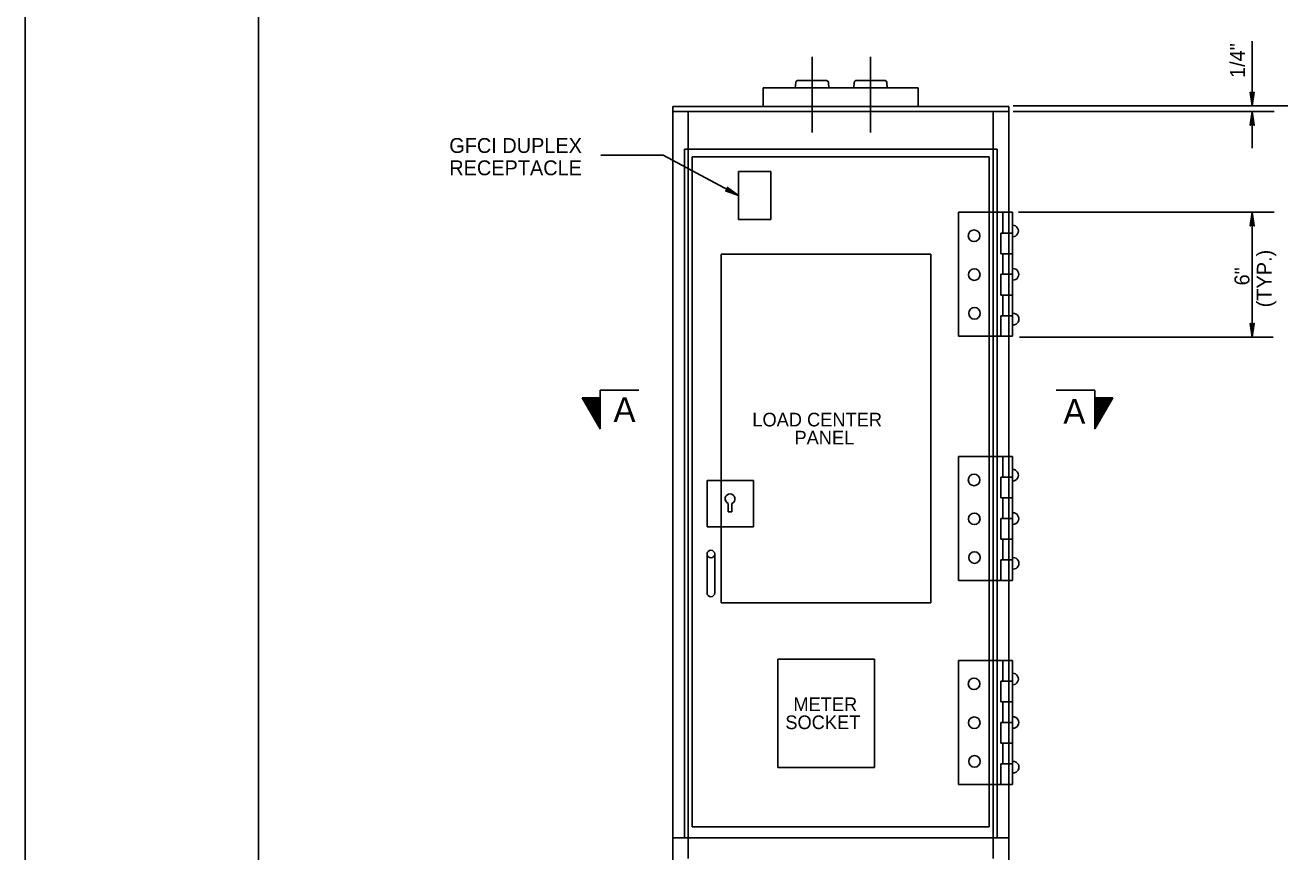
# Model space of a CAD drawing. Extents: x 506739 to 704973, y 495434 to 704964.
# Drawn here: x 506738.6 to 507035.1, y 495716.4 to 495911.7 of the extents above; entities that cross this region are included whole.
import ezdxf

# ---------------------------------------------------------------- set-up
doc = ezdxf.new("R2010")
doc.units = 0
doc.layers.add('1', color=7, linetype='Continuous')
doc.layers.add('41', color=7, linetype='Continuous')

msp = doc.modelspace()

# ---------------------------------------------------------------- linework, layer by layer
at = {"layer": '1'}
for p, q in [((506793.77, 496079.33), (506793.77, 495449.33)), ((507028.53, 495892.6), (507028.53, 495907.92)), ((506924.54, 495904.19), (506924.54, 495886.31)), ((506938.34, 495904.19), (506938.34, 495886.31)), ((506920.69, 495898.17), (506920.57, 495896.85)), ((506921.07, 495898.6), (506928.01, 495898.6)), ((506928.42, 495898.22), (506928.51, 495896.76)), ((506934.49, 495898.17), (506934.37, 495896.85)), ((506934.87, 495898.6), (506941.81, 495898.6)), ((506942.22, 495898.22), (506942.31, 495896.76)), ((506913.01, 495892.51), (506913.01, 495896.85)), ((506913.01, 495896.85), (506949.62, 495896.85)), ((506949.62, 495896.85), (506949.62, 495892.51)), ((506891.63, 495697.82), (506891.63, 495892.51)), ((506891.63, 495892.51), (506970.99, 495892.51)), ((506891.63, 495892.51), (506970.99, 495892.51)), ((506891.63, 495892.51), (506970.99, 495892.51)), ((506970.99, 495697.82), (506970.99, 495892.51)), ((506972.07, 495892.6), (507048.5, 495892.6)), ((506891.63, 495891.28), (506970.99, 495891.28)), ((506895.29, 495714.9), (506895.29, 495891.28)), ((506967.3, 495867.49), (506967.3, 495891.28)), ((506972.07, 495891.28), (507033.71, 495891.28)), ((507028.53, 495882.64), (507028.53, 495891.28)), ((506874.59, 495881), (506889.33, 495881)), ((506889.33, 495881), (506907.17, 495871.43)), ((506894.38, 495719.79), (506894.38, 495882.44)), ((506894.38, 495882.44), (506968.24, 495882.44)), ((506896.2, 495880.62), (506966.39, 495880.62)), ((506896.2, 495722.37), (506896.2, 495880.62)), ((506966.39, 495867.49), (506966.39, 495880.62)), ((506968.24, 495867.49), (506968.24, 495882.44)), ((506907.17, 495877.09), (506914.78, 495877.09)), ((506907.17, 495865.77), (506907.17, 495877.09)), ((506914.78, 495877.09), (506914.78, 495865.77)), ((506914.78, 495865.77), (506907.17, 495865.77)), ((506959.1, 495867.49), (506971.93, 495867.49)), ((506959.1, 495838.2), (506959.1, 495867.49)), ((506966.39, 495867.49), (506966.39, 495838.2)), ((506967.3, 495867.49), (506967.3, 495838.2)), ((506968.24, 495867.49), (506968.24, 495837.97)), ((506969.64, 495862.6), (506969.64, 495867.49)), ((506971.93, 495838.2), (506971.93, 495867.49)), ((506971.93, 495867.49), (506971.93, 495867.49)), ((506971.93, 495867.49), (506971.93, 495867.49)), ((506971.93, 495867.49), (506971.93, 495867.49)), ((506971.93, 495867.49), (506971.93, 495867.49)), ((506971.93, 495867.49), (506971.93, 495867.49)), ((506971.93, 495867.49), (506971.93, 495867.49)), ((506971.93, 495867.49), (506971.93, 495867.49)), ((506973.3, 495867.52), (507033.71, 495867.52)), ((507028.53, 495838.02), (507028.53, 495867.52)), ((506969.17, 495857.71), (506969.17, 495862.6)), ((506969.17, 495862.6), (506971.93, 495862.6)), ((506903.07, 495857.58), (506952.63, 495857.58)), ((506903.07, 495775.22), (506903.07, 495857.58)), ((506952.63, 495857.58), (506952.63, 495775.22)), ((506969.17, 495857.71), (506971.93, 495857.71)), ((506969.64, 495852.85), (506969.64, 495857.71)), ((506891.63, 495759.54), (506891.63, 495852.82)), ((506969.17, 495847.95), (506969.17, 495852.85)), ((506969.17, 495852.85), (506971.93, 495852.85)), ((506969.17, 495847.95), (506971.93, 495847.95)), ((506969.64, 495843.06), (506969.64, 495847.95)), ((506969.17, 495843.06), (506969.17, 495838.2)), ((506969.17, 495843.06), (506971.93, 495843.06)), ((506959.1, 495838.2), (506971.93, 495838.2)), ((506966.39, 495809.81), (506966.39, 495838.2)), ((506967.3, 495809.81), (506967.3, 495838.2)), ((506968.24, 495809.81), (506968.24, 495838.2)), ((506973.51, 495838.02), (507033.51, 495838.02)), ((506874.49, 495823.69), (506870.24, 495823.69)), ((506870.24, 495823.69), (506874.49, 495816.36)), ((506870.36, 495823.69), (506870.3, 495823.63)), ((506870.54, 495823.69), (506870.33, 495823.54)), ((506870.74, 495823.69), (506870.39, 495823.48)), ((506870.92, 495823.69), (506870.45, 495823.4)), ((506871.12, 495823.69), (506870.48, 495823.31)), ((506871.27, 495823.69), (506870.54, 495823.25)), ((506871.48, 495823.69), (506870.57, 495823.16)), ((506871.65, 495823.69), (506870.63, 495823.07)), ((506871.83, 495823.69), (506870.65, 495823.01)), ((506872, 495823.69), (506870.71, 495822.9)), ((506872.21, 495823.69), (506870.74, 495822.84)), ((506872.38, 495823.69), (506870.8, 495822.75)), ((506872.56, 495823.69), (506870.83, 495822.66)), ((506872.76, 495823.69), (506870.89, 495822.6)), ((506872.94, 495823.69), (506870.92, 495822.52)), ((506873.12, 495823.69), (506870.98, 495822.46)), ((506873.32, 495823.69), (506871.04, 495822.37)), ((506873.5, 495823.69), (506871.07, 495822.28)), ((506873.67, 495823.69), (506871.12, 495822.22)), ((506873.85, 495823.69), (506871.18, 495822.14)), ((506874.05, 495823.69), (506871.21, 495822.05)), ((506874.2, 495823.69), (506871.27, 495821.99)), ((506874.4, 495823.69), (506871.3, 495821.87)), ((506874.49, 495823.63), (506871.36, 495821.81)), ((506874.49, 495823.51), (506871.39, 495821.73)), ((506874.49, 495823.4), (506871.45, 495821.64)), ((506874.49, 495823.31), (506871.48, 495821.58)), ((506883.63, 495825.5), (506874.49, 495825.5)), ((506874.49, 495823.69), (506874.49, 495825.5)), ((506874.49, 495816.36), (506874.49, 495823.69)), ((506982.24, 495825.5), (506991.38, 495825.5)), ((506991.38, 495823.69), (506991.38, 495825.5)), ((506991.38, 495823.69), (506995.63, 495823.69)), ((506995.63, 495823.69), (506991.38, 495816.36)), ((506991.38, 495816.36), (506991.38, 495823.69)), ((506991.38, 495823.63), (506994.51, 495821.81)), ((506991.38, 495823.51), (506994.48, 495821.73)), ((506991.38, 495823.4), (506994.43, 495821.64)), ((506991.38, 495823.31), (506994.4, 495821.58)), ((506991.47, 495823.69), (506994.57, 495821.87)), ((506991.67, 495823.69), (506994.6, 495821.99)), ((506991.82, 495823.69), (506994.66, 495822.05)), ((506992.02, 495823.69), (506994.69, 495822.14)), ((506992.2, 495823.69), (506994.75, 495822.22)), ((506992.38, 495823.69), (506994.81, 495822.28)), ((506992.55, 495823.69), (506994.84, 495822.37)), ((506992.76, 495823.69), (506994.89, 495822.46)), ((506992.93, 495823.69), (506994.95, 495822.52)), ((506993.11, 495823.69), (506994.98, 495822.6)), ((506993.31, 495823.69), (506995.04, 495822.66)), ((506993.49, 495823.69), (506995.07, 495822.75)), ((506993.66, 495823.69), (506995.13, 495822.84)), ((506993.87, 495823.69), (506995.16, 495822.9)), ((506994.05, 495823.69), (506995.22, 495823.01)), ((506994.22, 495823.69), (506995.25, 495823.07)), ((506994.4, 495823.69), (506995.31, 495823.16)), ((506994.6, 495823.69), (506995.33, 495823.25)), ((506994.75, 495823.69), (506995.39, 495823.31)), ((506994.95, 495823.69), (506995.42, 495823.4)), ((506995.13, 495823.69), (506995.48, 495823.48)), ((506995.33, 495823.69), (506995.54, 495823.54)), ((506995.51, 495823.69), (506995.57, 495823.63)), ((506874.49, 495823.19), (506871.53, 495821.49)), ((506874.46, 495823.1), (506871.56, 495821.4)), ((506874.46, 495822.99), (506871.62, 495821.34)), ((506874.49, 495822.9), (506871.65, 495821.26)), ((506874.49, 495822.78), (506871.71, 495821.17)), ((506874.49, 495822.66), (506871.77, 495821.11)), ((506874.49, 495822.58), (506871.8, 495821.02)), ((506874.49, 495822.46), (506871.86, 495820.93)), ((506874.49, 495822.34), (506871.91, 495820.85)), ((506874.49, 495822.25), (506871.94, 495820.79)), ((506874.46, 495822.14), (506872, 495820.7)), ((506874.49, 495822.02), (506872.03, 495820.61)), ((506874.49, 495821.93), (506872.09, 495820.55)), ((506874.49, 495821.84), (506872.12, 495820.47)), ((506874.49, 495821.73), (506872.18, 495820.38)), ((506874.49, 495821.61), (506872.21, 495820.32)), ((506874.49, 495821.49), (506872.27, 495820.23)), ((506874.49, 495821.4), (506872.3, 495820.14)), ((506874.49, 495821.29), (506872.35, 495820.08)), ((506874.46, 495821.2), (506872.38, 495819.97)), ((506874.49, 495821.08), (506872.44, 495819.91)), ((506874.49, 495820.99), (506872.5, 495819.82)), ((506874.49, 495820.88), (506872.53, 495819.73)), ((506874.49, 495820.76), (506872.59, 495819.67)), ((506874.49, 495820.67), (506872.62, 495819.59)), ((506874.49, 495820.55), (506872.68, 495819.5)), ((506874.49, 495820.44), (506872.71, 495819.44)), ((506874.49, 495820.35), (506872.76, 495819.35)), ((506991.38, 495823.19), (506994.34, 495821.49)), ((506991.38, 495822.9), (506994.22, 495821.26)), ((506991.38, 495822.78), (506994.16, 495821.17)), ((506991.38, 495822.66), (506994.1, 495821.11)), ((506991.38, 495822.58), (506994.07, 495821.02)), ((506991.38, 495822.46), (506994.02, 495820.93)), ((506991.38, 495822.34), (506993.96, 495820.85)), ((506991.38, 495822.25), (506993.93, 495820.79)), ((506991.38, 495822.02), (506993.84, 495820.61)), ((506991.38, 495821.93), (506993.78, 495820.55)), ((506991.38, 495821.84), (506993.75, 495820.47)), ((506991.38, 495821.73), (506993.69, 495820.38)), ((506991.38, 495821.61), (506993.66, 495820.32)), ((506991.38, 495821.49), (506993.61, 495820.23)), ((506991.38, 495821.4), (506993.58, 495820.14)), ((506991.38, 495821.29), (506993.52, 495820.08)), ((506991.38, 495821.08), (506993.43, 495819.91)), ((506991.38, 495820.99), (506993.37, 495819.82)), ((506991.38, 495820.88), (506993.34, 495819.73)), ((506991.38, 495820.76), (506993.28, 495819.67)), ((506991.38, 495820.67), (506993.25, 495819.59)), ((506991.38, 495820.55), (506993.2, 495819.5)), ((506991.38, 495820.44), (506993.17, 495819.44)), ((506991.38, 495820.35), (506993.11, 495819.35)), ((506991.41, 495823.1), (506994.31, 495821.4)), ((506991.41, 495822.99), (506994.25, 495821.34)), ((506991.41, 495822.14), (506993.87, 495820.7)), ((506991.41, 495821.2), (506993.49, 495819.97)), ((506874.49, 495820.23), (506872.79, 495819.26)), ((506874.49, 495820.11), (506872.85, 495819.21)), ((506874.49, 495820.03), (506872.88, 495819.12)), ((506874.49, 495819.94), (506872.94, 495819.03)), ((506874.49, 495819.82), (506872.97, 495818.94)), ((506874.49, 495819.7), (506873.03, 495818.88)), ((506874.49, 495819.59), (506873.09, 495818.8)), ((506874.49, 495819.5), (506873.12, 495818.71)), ((506874.49, 495819.38), (506873.17, 495818.65)), ((506874.49, 495819.29), (506873.23, 495818.56)), ((506874.49, 495819.18), (506873.26, 495818.47)), ((506874.49, 495819.09), (506873.32, 495818.42)), ((506874.49, 495818.97), (506873.35, 495818.33)), ((506874.49, 495818.85), (506873.41, 495818.24)), ((506874.49, 495818.77), (506873.44, 495818.18)), ((506874.49, 495818.65), (506873.5, 495818.06)), ((506874.49, 495818.56), (506873.53, 495818)), ((506874.49, 495818.44), (506873.58, 495817.92)), ((506874.49, 495818.33), (506873.61, 495817.83)), ((506874.49, 495818.24), (506873.67, 495817.77)), ((506874.49, 495818.12), (506873.7, 495817.68)), ((506874.49, 495818.03), (506873.76, 495817.59)), ((506874.49, 495817.92), (506873.82, 495817.54)), ((506874.49, 495817.8), (506873.85, 495817.45)), ((506874.49, 495817.68), (506873.91, 495817.36)), ((506874.49, 495817.59), (506873.97, 495817.3)), ((506874.49, 495817.48), (506873.99, 495817.21)), ((506874.49, 495817.39), (506874.05, 495817.13)), ((506991.38, 495820.23), (506993.08, 495819.26)), ((506991.38, 495820.11), (506993.02, 495819.21)), ((506991.38, 495820.03), (506992.99, 495819.12)), ((506991.38, 495819.94), (506992.93, 495819.03)), ((506991.38, 495819.82), (506992.9, 495818.94)), ((506991.38, 495819.7), (506992.84, 495818.88)), ((506991.38, 495819.59), (506992.79, 495818.8)), ((506991.38, 495819.5), (506992.76, 495818.71)), ((506991.38, 495819.38), (506992.7, 495818.65)), ((506991.38, 495819.29), (506992.64, 495818.56)), ((506991.38, 495819.18), (506992.61, 495818.47)), ((506991.38, 495819.09), (506992.55, 495818.42)), ((506991.38, 495818.97), (506992.52, 495818.33)), ((506991.38, 495818.85), (506992.46, 495818.24)), ((506991.38, 495818.77), (506992.43, 495818.18)), ((506991.38, 495818.65), (506992.38, 495818.06)), ((506991.38, 495818.56), (506992.35, 495818)), ((506991.38, 495818.44), (506992.29, 495817.92)), ((506991.38, 495818.33), (506992.26, 495817.83)), ((506991.38, 495818.24), (506992.2, 495817.77)), ((506991.38, 495818.12), (506992.17, 495817.68)), ((506991.38, 495818.03), (506992.11, 495817.59)), ((506991.38, 495817.92), (506992.05, 495817.54)), ((506991.38, 495817.8), (506992.02, 495817.45)), ((506991.38, 495817.68), (506991.97, 495817.36)), ((506991.38, 495817.59), (506991.91, 495817.3)), ((506991.38, 495817.48), (506991.88, 495817.21)), ((506991.38, 495817.39), (506991.82, 495817.13)), ((506874.49, 495817.3), (506874.08, 495817.04)), ((506874.49, 495817.18), (506874.14, 495816.98)), ((506874.49, 495817.07), (506874.17, 495816.89)), ((506874.49, 495816.95), (506874.23, 495816.8)), ((506874.49, 495816.86), (506874.26, 495816.75)), ((506874.49, 495816.75), (506874.32, 495816.66)), ((506874.49, 495816.66), (506874.35, 495816.57)), ((506874.49, 495816.54), (506874.4, 495816.51)), ((506874.49, 495816.42), (506874.43, 495816.42)), ((506991.38, 495817.3), (506991.79, 495817.04)), ((506991.38, 495817.18), (506991.73, 495816.98)), ((506991.38, 495817.07), (506991.7, 495816.89)), ((506991.38, 495816.95), (506991.64, 495816.8)), ((506991.38, 495816.86), (506991.61, 495816.75)), ((506991.38, 495816.75), (506991.56, 495816.66)), ((506991.38, 495816.66), (506991.53, 495816.57)), ((506991.38, 495816.54), (506991.47, 495816.51)), ((506991.38, 495816.42), (506991.44, 495816.42)), ((506959.1, 495809.81), (506971.93, 495809.81)), ((506959.1, 495780.52), (506959.1, 495809.81)), ((506966.39, 495809.81), (506966.39, 495780.52)), ((506967.3, 495809.81), (506967.3, 495761.65)), ((506968.24, 495809.81), (506968.24, 495780.52)), ((506969.64, 495804.92), (506969.64, 495809.81)), ((506971.93, 495780.52), (506971.93, 495809.81)), ((506971.93, 495809.81), (506971.93, 495809.81)), ((506899.72, 495793.17), (506899.72, 495804.16)), ((506899.72, 495804.16), (506910.7, 495804.16)), ((506910.7, 495793.17), (506910.7, 495804.16)), ((506969.17, 495800.03), (506969.17, 495804.92)), ((506969.17, 495804.92), (506971.93, 495804.92)), ((506969.17, 495800.03), (506971.93, 495800.03)), ((506969.64, 495795.17), (506969.64, 495800.03)), ((506904.7, 495796.78), (506904.73, 495798.74)), ((506904.7, 495796.78), (506905.6, 495796.78)), ((506905.6, 495796.78), (506905.6, 495798.74)), ((506969.17, 495790.27), (506969.17, 495795.17)), ((506969.17, 495795.17), (506971.93, 495795.17)), ((506899.72, 495793.17), (506910.7, 495793.17)), ((506969.17, 495790.27), (506971.93, 495790.27)), ((506969.64, 495785.38), (506969.64, 495790.27)), ((506899.72, 495777.62), (506899.72, 495786.76)), ((506901.53, 495777.62), (506901.53, 495786.76)), ((506969.17, 495785.38), (506969.17, 495780.52)), ((506969.17, 495785.38), (506971.93, 495785.38)), ((506959.1, 495780.52), (506971.93, 495780.52)), ((506966.39, 495761.65), (506966.39, 495780.52)), ((506968.24, 495761.65), (506968.24, 495780.52)), ((506968.24, 495780.52), (506968.24, 495780.28)), ((506952.63, 495775.22), (506903.07, 495775.22)), ((506916.43, 495761.95), (506939.27, 495761.95)), ((506916.43, 495736.39), (506916.43, 495761.95)), ((506939.27, 495761.95), (506939.27, 495736.39)), ((506959.1, 495761.65), (506971.93, 495761.65)), ((506959.1, 495732.36), (506959.1, 495761.65)), ((506966.39, 495761.65), (506966.39, 495732.36)), ((506967.3, 495761.65), (506967.3, 495732.36)), ((506968.24, 495761.65), (506968.24, 495732.12)), ((506969.64, 495756.76), (506969.64, 495761.65)), ((506971.93, 495732.36), (506971.93, 495761.65)), ((506971.93, 495761.65), (506971.93, 495761.65)), ((506971.93, 495761.65), (506971.93, 495761.65)), ((506971.93, 495761.65), (506971.93, 495761.65)), ((506971.93, 495761.65), (506971.93, 495761.65)), ((506971.93, 495761.65), (506971.93, 495761.65)), ((506971.93, 495761.65), (506971.93, 495761.65)), ((506971.93, 495761.65), (506971.93, 495761.65)), ((506969.17, 495751.9), (506969.17, 495756.76)), ((506969.17, 495756.76), (506971.93, 495756.76)), ((506969.17, 495751.9), (506971.93, 495751.9)), ((506969.64, 495747), (506969.64, 495751.9)), ((506969.17, 495742.11), (506969.17, 495747)), ((506969.17, 495747), (506971.93, 495747)), ((506969.17, 495742.11), (506971.93, 495742.11)), ((506969.64, 495737.25), (506969.64, 495742.11)), ((506939.27, 495736.39), (506916.43, 495736.39)), ((506969.17, 495737.25), (506969.17, 495732.36)), ((506969.17, 495737.25), (506971.93, 495737.25)), ((506959.1, 495732.36), (506971.93, 495732.36)), ((506966.39, 495722.37), (506966.39, 495732.36)), ((506967.3, 495714.9), (506967.3, 495732.36)), ((506968.24, 495719.79), (506968.24, 495732.36)), ((506891.63, 495719.79), (506970.99, 495719.79)), ((506896.2, 495722.37), (506966.39, 495722.37))]:
    msp.add_line(p, q, dxfattribs=at)
for points in [[(507028.53, 495892.6), (507028.99, 495895.83), (507028.53, 495895.48), (507028.06, 495895.83)], [(507028.53, 495891.28), (507028.06, 495888.05), (507028.53, 495888.4), (507028.99, 495888.05)], [(506907.17, 495871.43), (506904.54, 495873.36), (506904.63, 495872.79), (506904.1, 495872.55)], [(507028.53, 495867.52), (507028.06, 495864.29), (507028.53, 495864.64), (507028.99, 495864.29)], [(507028.53, 495838.02), (507028.99, 495841.25), (507028.53, 495840.91), (507028.06, 495841.25)]]:
    msp.add_lwpolyline(points, close=True, dxfattribs=at)
for centre, radius in [((506962.81, 495861.95), 1.37), ((506962.86, 495852.77), 1.37), ((506962.91, 495843.63), 1.37), ((506962.81, 495804.27), 1.37), ((506962.86, 495795.09), 1.37), ((506900.63, 495786.77), 0.915), ((506962.91, 495785.95), 1.37), ((506962.81, 495756.13), 1.37), ((506962.86, 495746.95), 1.37), ((506962.91, 495737.81), 1.37)]:
    msp.add_circle(centre, radius, dxfattribs=at)
for centre, radius, start, end in [((506921.22, 495898.08), 0.543, 106.7382, 171.4331), ((506927.9, 495898.07), 0.543, 16.7382, 81.4331), ((506935.03, 495898.08), 0.543, 106.7382, 171.4331), ((506941.7, 495898.07), 0.543, 16.7382, 81.4331), ((506971.9, 495863.08), 1.37, 269.3883, 90.6139), ((506972, 495852.83), 1.37, 269.3883, 90.6139), ((506972.05, 495842.27), 1.37, 269.3883, 90.6139), ((506971.9, 495805.4), 1.37, 269.3883, 90.6139), ((506905.16, 495799.82), 1.16, 291.9766, 248.0314), ((506972, 495795.15), 1.37, 269.3883, 90.6139), ((506972.05, 495784.59), 1.37, 269.3883, 90.6139), ((506900.63, 495777.62), 0.915, 180, 0), ((506971.9, 495757.26), 1.37, 269.3883, 90.6139), ((506972, 495747), 1.37, 269.3883, 90.6139), ((506972.05, 495736.45), 1.37, 269.3883, 90.6139)]:
    msp.add_arc(centre, radius, start, end, dxfattribs=at)
at = {"layer": '41'}
for points in [[(506738.6, 496094.33), (507786.77, 496094.33), (507786.77, 495434.33), (506738.6, 495434.33)], [(506793.77, 496079.33), (507783.77, 496079.33), (507783.77, 495449.33), (506793.77, 495449.33)]]:
    msp.add_lwpolyline(points, close=True, dxfattribs=at)

# ---------------------------------------------------------------- texts
at = {"layer": '1'}
for s, height, rotation, p in [('1/4"', 3.515, 90, (507026.8, 495899.22)), ('(TYP.)', 3.515, 90, (507033.13, 495845.05)), ('6"', 3.515, 90, (507027.86, 495850.22)), ('LOAD CENTER', 3.2224, 360, (506910.42, 495816.92)), ('PANEL', 3.222, 360, (506920.38, 495812.66)), ('METER', 3.222, 360, (506920.12, 495749.69)), ('SOCKET', 3.222, 360, (506918.22, 495745.43))]:
    msp.add_text(s, height=height, rotation=rotation, dxfattribs=at).set_placement(p)
for s, height, p in [('GFCI DUPLEX ', 3.5154, (506838.82, 495881.51)), ('RECEPTACLE', 3.515, (506838.82, 495876.24)), ('A', 5.86, (506877.61, 495817.95)), ('A', 5.86, (506983.89, 495817.54))]:
    msp.add_text(s, height=height, dxfattribs=at).set_placement(p)

doc.saveas('drawing.dxf')
